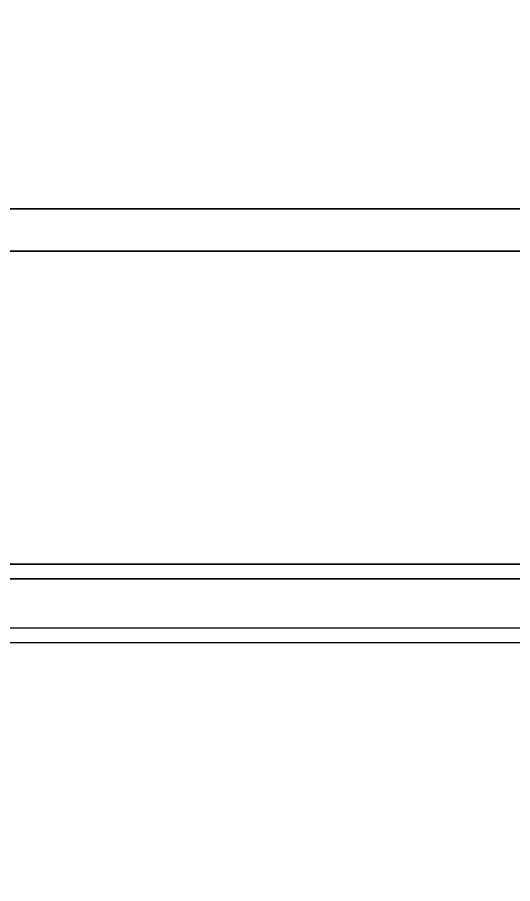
# Model space of a CAD drawing. Header units: millimetres. Extents: x -191664 to 191490, y -197311 to 10263.
# Drawn here: x 2999.8 to 3252.9, y -18573.3 to -18130.5 of the extents above; entities that cross this region are included whole.
import ezdxf

# ---------------------------------------------------------------- set-up
doc = ezdxf.new("R2010")
doc.units = ezdxf.units.MM
doc.layers.add('COTAS_INSTALACION_P', color=30, linetype='Continuous', lineweight=0)
doc.layers.add('superior_C01', color=7, linetype='Continuous', lineweight=0)
doc.dimstyles.new('PLANTA_100', dxfattribs={"dimtxt": 250, "dimasz": 150, "dimexe": 150, "dimexo": 80, "dimgap": 100, "dimtad": 1, "dimtih": 1, "dimtoh": 1, "dimdec": 1, "dimdsep": 46, "dimcen": 0.09, "dimclrd": 1, "dimclre": 1, "dimclrt": 1, "dimadec": 0, "dimazin": 0, "dimtfac": 1, "dimtdec": 4, "dimtofl": 0, "dimtmove": 0, "dimatfit": 3, "dimfxl": 1, "dimtolj": 1, "dimtzin": 0, "dimarcsym": 0})

# ---------------------------------------------------------------- blocks, each defined once
blk = doc.blocks.new('*D5')
at = {"layer": 'COTAS_INSTALACION_P', "color": 1, "lineweight": -2, "transparency": 16777216}
for p, q in [((-1000, -18080), (-1000, -25850)), ((60117.12, -18080), (60117.12, -25850)), ((-850, -25700), (59967.12, -25700))]:
    blk.add_line(p, q, dxfattribs=at)
at = {"layer": 'COTAS_INSTALACION_P', "color": 1, "transparency": 16777216}
for points in [[(-850, -25675), (-850, -25725), (-1000, -25700)], [(59967.12, -25675), (59967.12, -25725), (60117.12, -25700)]]:
    blk.add_solid(points, dxfattribs=at)
at = {"layer": 'Defpoints', "color": 0, "transparency": 16777216}
for p in [(-1000, -18000), (60117.12, -18000), (60117.12, -25700)]:
    blk.add_point(p, dxfattribs=at)

msp = doc.modelspace()

# ---------------------------------------------------------------- linework, layer by layer
at = {"layer": 'superior_C01', "color": 139, "true_color": 0x345e4e}
for p, q in [((3701.64, -18228.3), (2772.69, -18228.3)), ((2774.6, -18228.3), (3703.55, -18228.3))]:
    msp.add_line(p, q, dxfattribs=at)
at = {"layer": 'superior_C01', "color": 251, "true_color": 0x586d65}
for p, q in [((11002.45, -18250), (2012.49, -18250)), ((2014.1, -18250), (11004.06, -18250))]:
    msp.add_line(p, q, dxfattribs=at)
at = {"layer": 'superior_C01', "color": 139, "true_color": 0x354b57}
for p, q in [((3469.93, -18410), (2333.1, -18410)), ((2345.91, -18410), (3482.74, -18410)), ((3561.18, -18410), (2424.35, -18410)), ((2440.36, -18410), (3577.19, -18410)), ((3468.33, -18417.5), (2424.35, -18417.5)), ((2440.36, -18417.5), (3484.34, -18417.5)), ((2424.35, -18442.5), (3468.33, -18442.5)), ((2440.36, -18442.5), (3484.34, -18442.5)), ((2333.1, -18450), (3469.93, -18450)), ((2345.91, -18450), (3482.74, -18450)), ((2424.35, -18450), (3561.18, -18450)), ((2440.36, -18450), (3577.19, -18450))]:
    msp.add_line(p, q, dxfattribs=at)

# ---------------------------------------------------------------- dimensions: what is measured, and where the dimension line sits
at = {"layer": 'COTAS_INSTALACION_P'}
dim = msp.add_aligned_dim(p1=(-1000, -18000), p2=(60117.12, -18000), distance=-7700, text='<> P', dimstyle='PLANTA_100', dxfattribs=at)
dim.commit()
dim.dimension.update_dxf_attribs({"geometry": '*D5', "text_midpoint": (29558.56, -25700)})

doc.saveas('drawing.dxf')
